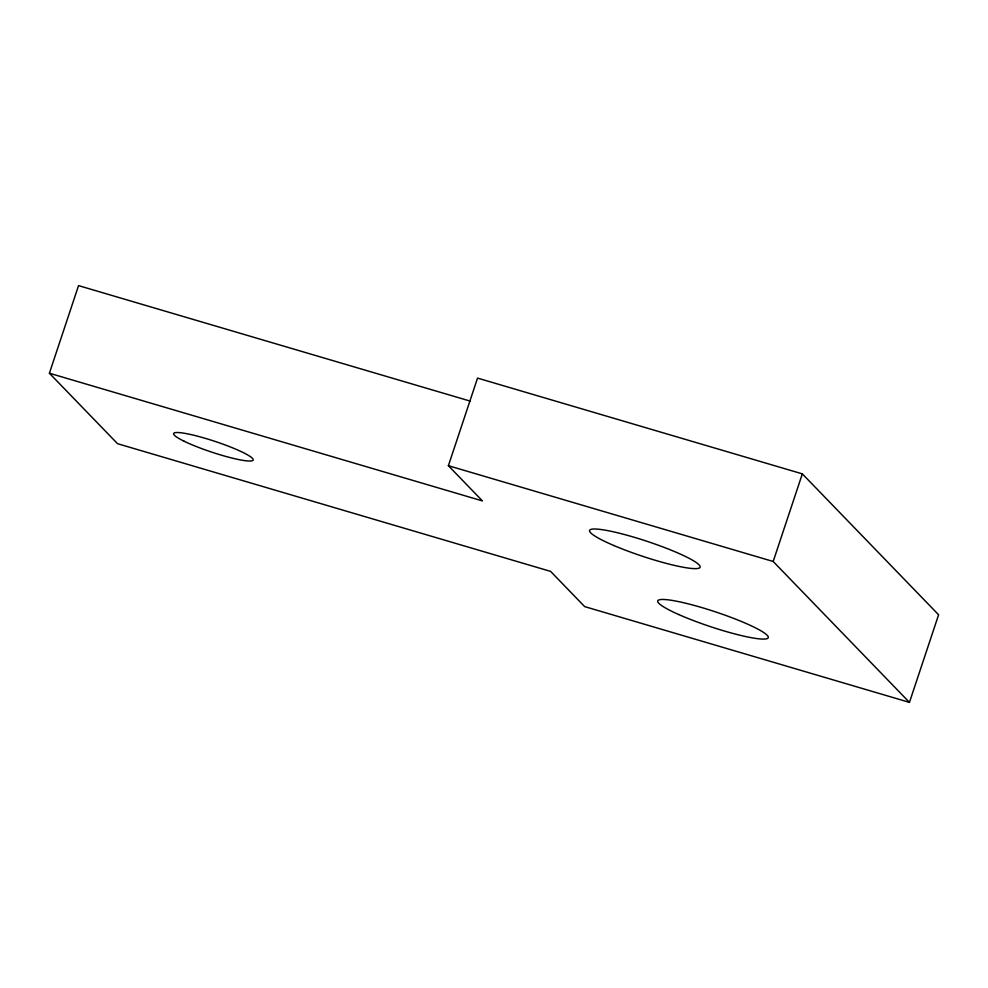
<?xml version="1.0" encoding="UTF-8"?>
<svg xmlns="http://www.w3.org/2000/svg" width="988" height="988" viewBox="0 0 988 988"><rect width="100%" height="100%" fill="white"/><g stroke="black" fill="none" stroke-linecap="round" stroke-linejoin="round"><path stroke-width="1.48" d="M49.4 373.229L482.453 500.928L448.391 465.706L477.537 378.095L802.33 473.87L938.6 614.771L909.454 702.382L584.661 606.607L550.6 571.385L117.535 443.686L49.4 373.229L78.546 285.618L470.214 401.116M909.454 702.382L773.184 561.48L802.33 473.87M448.391 465.706L773.184 561.48M184.015 441.179A41.928 5.619 18.4 0 0 251.36 460.927A41.928 5.619 18.4 0 0 204.788 438.19A41.928 5.619 18.4 0 0 184.015 441.179M678.595 614.487A58.23 7.805 18.4 0 0 767.701 638.31A58.23 7.805 18.4 0 0 692.674 605.002A58.23 7.805 18.4 0 0 678.595 614.487M613.993 545.574A58.23 7.805 18.4 0 0 700.035 567.371A58.23 7.805 18.4 0 0 620.538 533.508A58.23 7.805 18.4 0 0 613.993 545.574"/></g></svg>
